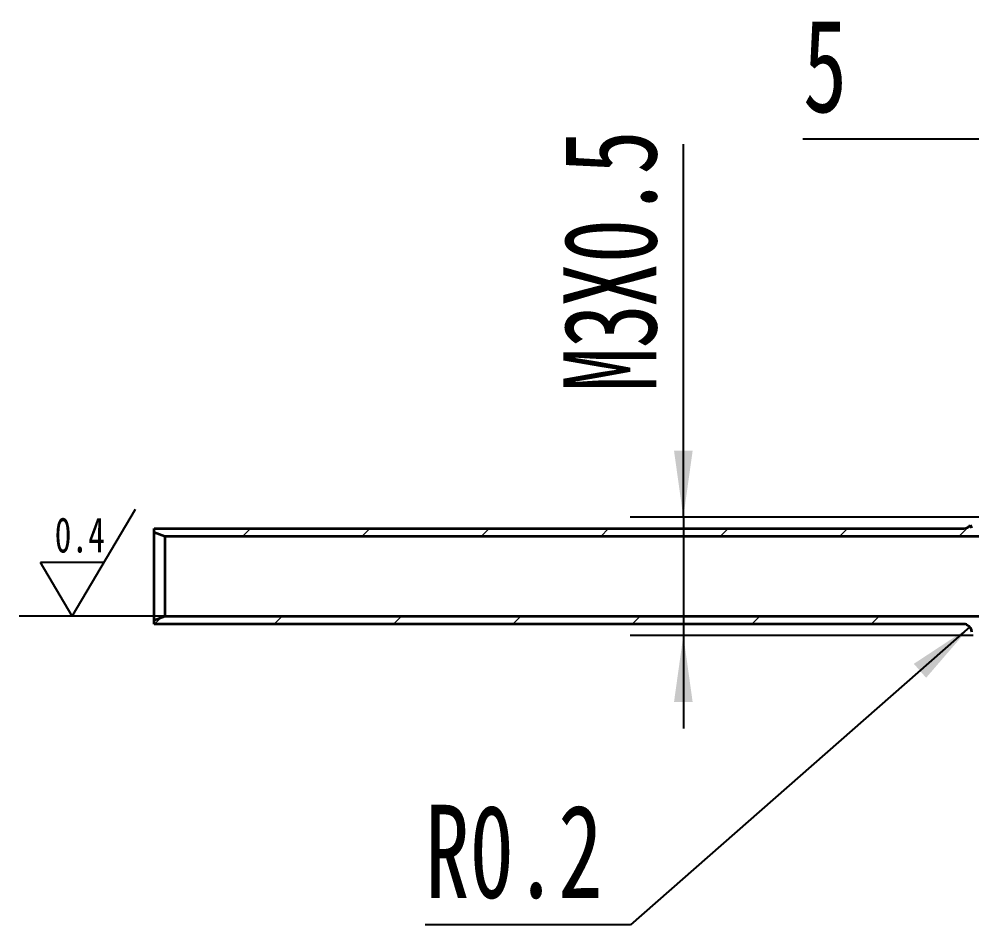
# Model space of a CAD drawing. Header units: millimetres. Extents: x 0 to 515, y -34 to 231.
# Drawn here: x 192.92 to 228.75, y 123.77 to 157.91 of the extents above; entities that cross this region are included whole.
import ezdxf

# ---------------------------------------------------------------- set-up
doc = ezdxf.new("R2010")
doc.units = ezdxf.units.MM
for name, color, linetype in [('标注层', 6, 'Continuous'), ('符号标注层', 1, 'Continuous'), ('细实线层', 250, 'Continuous')]:
    doc.layers.add(name, color=color, linetype=linetype)
doc.styles.add('SLDTEXTSTYLE1', font='TXT', dxfattribs={"width": 0.7})
doc.dimstyles.new('SLDDIMSTYLE12', dxfattribs={"dimtxt": 3.5, "dimasz": 2.5, "dimexe": 0, "dimexo": 0.0625, "dimgap": 0.875, "dimtad": 0, "dimtih": 1, "dimtoh": 1, "dimlfac": 0.666667, "dimrnd": 1e-09, "dimdsep": 46, "dimtxsty": 'SLDTEXTSTYLE1', "dimsah": 1, "dimcen": 0, "dimadec": 0, "dimazin": 2, "dimtfac": 1, "dimtofl": 0, "dimtmove": 1, "dimatfit": 3, "dimfxl": 0, "dimfrac": 2, "dimtolj": 1, "dimtzin": 12, "dimarcsym": 0})
doc.dimstyles.new('SLDDIMSTYLE13', dxfattribs={"dimtxt": 3.5, "dimasz": 2.5, "dimexe": 0, "dimexo": 0.0625, "dimgap": 0.875, "dimtad": 2, "dimdec": 0, "dimlfac": 0.666667, "dimrnd": 1e-09, "dimzin": 12, "dimdsep": 46, "dimtxsty": 'SLDTEXTSTYLE1', "dimsah": 1, "dimcen": 0.09, "dimadec": 0, "dimazin": 3, "dimtfac": 1, "dimtmove": 0, "dimatfit": 0, "dimfxl": 0, "dimfrac": 2, "dimtolj": 1, "dimtzin": 12, "dimarcsym": 0})
doc.dimstyles.new('SLDDIMSTYLE4', dxfattribs={"dimtxt": 3.5, "dimasz": 2.5, "dimexe": 0, "dimexo": 0.0625, "dimgap": 0.875, "dimtad": 2, "dimlfac": 0.666667, "dimrnd": 1e-09, "dimzin": 12, "dimdsep": 46, "dimtxsty": 'SLDTEXTSTYLE1', "dimsah": 1, "dimcen": 0.09, "dimadec": 0, "dimazin": 3, "dimtfac": 1, "dimtofl": 0, "dimtmove": 0, "dimatfit": 3, "dimfxl": 0, "dimfrac": 2, "dimtolj": 1, "dimtzin": 12, "dimarcsym": 0})

# ---------------------------------------------------------------- blocks, each defined once
blk = doc.blocks.new('_D_22')
at = {"layer": '细实线层'}
for p, q in [((230.245, 133.632), (230.245, 155.396)), ((237.745, 138.762), (237.745, 155.396)), ((230.245, 153.396), (222.39, 153.396)), ((230.245, 153.396), (237.745, 153.396))]:
    blk.add_line(p, q, dxfattribs=at)
for points in [[(230.245, 153.396), (232.745, 153.046), (232.745, 153.746)], [(237.745, 153.396), (235.245, 153.746), (235.245, 153.046)]]:
    blk.add_solid(points, dxfattribs=at)
at = {"layer": '细实线层', "insert": (222.39, 157.908), "char_height": 3.5, "attachment_point": 1, "style": 'SLDTEXTSTYLE1'}
blk.add_mtext('5', dxfattribs=at)
blk = doc.blocks.new('_D_27')
at = {"layer": '标注层'}
for p, q in [((228.671, 135.053), (215.914, 123.855)), ((215.914, 123.855), (208.192, 123.855))]:
    blk.add_line(p, q, dxfattribs=at)
blk.add_solid([(228.671, 135.053), (226.561, 133.667), (227.023, 133.141)], dxfattribs=at)
at = {"layer": '标注层', "insert": (208.192, 128.367), "char_height": 3.5, "attachment_point": 1, "style": 'SLDTEXTSTYLE1'}
blk.add_mtext('R0.2', dxfattribs=at)
blk = doc.blocks.new('_D_28')
at = {"layer": '细实线层'}
for p, q in [((217.895, 139.176), (217.895, 153.198)), ((229.167, 139.176), (215.895, 139.176)), ((217.895, 139.176), (217.895, 134.734)), ((228.792, 134.734), (215.895, 134.734)), ((217.895, 134.734), (217.895, 131.234))]:
    blk.add_line(p, q, dxfattribs=at)
for points in [[(217.895, 139.176), (218.245, 141.676), (217.545, 141.676)], [(217.895, 134.734), (217.545, 132.234), (218.245, 132.234)]]:
    blk.add_solid(points, dxfattribs=at)
at = {"layer": '细实线层', "char_height": 3.5, "attachment_point": 1, "rotation": 90, "style": 'SLDTEXTSTYLE1'}
for s, insert in [('X0.5', (213.383, 147.063)), ('3', (213.383, 145.527)), ('M', (213.383, 143.894))]:
    blk.add_mtext(s, dxfattribs=dict(at, insert=insert))
blk = doc.blocks.new('SW_SFSYMBOL_2')
at = {"layer": '符号标注层', "color": 0}
for p, q in [((0.662, -2.015), (3.039, 2.015)), ((0.662, -2.015), (-0.527, 0)), ((1.851, 0), (-0.527, 0)), ((4.148, -2.015), (-1.338, -2.015))]:
    blk.add_line(p, q, dxfattribs=at)
at = {"layer": '符号标注层', "color": 0, "insert": (0, 1.705), "char_height": 1.3229, "attachment_point": 1, "style": 'SLDTEXTSTYLE1'}
blk.add_mtext('0.4', dxfattribs=at)

msp = doc.modelspace()

# ---------------------------------------------------------------- hatches: boundary and pattern name
at = {"layer": '细实线层', "linetype": 'Continuous', "lineweight": 18}
h = msp.add_hatch(dxfattribs=at)
h.set_pattern_fill('ANSI31', color=256, style=0)
edge = h.paths.add_edge_path(flags=0)
edge.add_line((233.011, 139.176), (232.917, 139.176))
edge.add_line((232.917, 139.176), (232.683, 138.77))
edge.add_line((232.683, 138.77), (232.493, 138.77))
edge.add_line((232.493, 138.77), (232.261, 139.176))
edge.add_line((232.261, 139.176), (232.167, 139.176))
edge.add_line((232.167, 139.176), (231.933, 138.77))
edge.add_line((231.933, 138.77), (231.745, 138.77))
edge.add_line((231.745, 138.77), (231.511, 139.176))
edge.add_line((231.511, 139.176), (231.417, 139.176))
edge.add_line((231.417, 139.176), (231.183, 138.77))
edge.add_line((231.183, 138.77), (230.993, 138.77))
edge.add_line((230.993, 138.77), (230.761, 139.176))
edge.add_line((230.761, 139.176), (230.667, 139.176))
edge.add_line((230.667, 139.176), (230.433, 138.77))
edge.add_line((230.433, 138.77), (230.248, 138.77))
edge.add_line((230.248, 138.77), (230.011, 139.176))
edge.add_line((230.011, 139.176), (229.917, 139.176))
edge.add_line((229.917, 139.176), (229.683, 138.77))
edge.add_line((229.683, 138.77), (229.496, 138.77))
edge.add_line((229.496, 138.77), (229.261, 139.176))
edge.add_line((229.261, 139.176), (229.167, 139.176))
edge.add_line((229.167, 139.176), (228.933, 138.77))
edge.add_line((228.933, 138.77), (228.745, 138.77))
edge.add_line((228.745, 138.77), (228.685, 138.874))
edge.add_arc((228.445, 139.055), 0.3, 270, 323.0183, ccw=False)
edge.add_line((228.445, 138.755), (197.995, 138.755))
edge.add_line((197.995, 138.755), (197.995, 138.605))
edge.add_line((197.995, 138.605), (198.407, 138.455))
edge.add_line((198.407, 138.455), (237.745, 138.455))
edge.add_line((237.745, 138.455), (237.745, 138.605))
edge.add_line((237.745, 138.605), (237.595, 138.755))
edge.add_line((237.595, 138.755), (236.245, 138.755))
edge.add_line((236.245, 138.755), (236.011, 139.176))
edge.add_line((236.011, 139.176), (235.917, 139.176))
edge.add_line((235.917, 139.176), (235.683, 138.77))
edge.add_line((235.683, 138.77), (235.5, 138.77))
edge.add_line((235.5, 138.77), (235.261, 139.176))
edge.add_line((235.261, 139.176), (235.167, 139.176))
edge.add_line((235.167, 139.176), (234.933, 138.77))
edge.add_line((234.933, 138.77), (234.743, 138.77))
edge.add_line((234.743, 138.77), (234.511, 139.176))
edge.add_line((234.511, 139.176), (234.417, 139.176))
edge.add_line((234.417, 139.176), (234.183, 138.77))
edge.add_line((234.183, 138.77), (233.995, 138.77))
edge.add_line((233.995, 138.77), (233.761, 139.176))
edge.add_line((233.761, 139.176), (233.667, 139.176))
edge.add_line((233.667, 139.176), (233.433, 138.77))
edge.add_line((233.433, 138.77), (233.25, 138.77))
edge.add_line((233.25, 138.77), (233.011, 139.176))
h = msp.add_hatch(dxfattribs=at)
h.set_pattern_fill('ANSI31', color=256, style=0)
edge = h.paths.add_edge_path(flags=0)
edge.add_line((232.873, 135.14), (233.06, 135.14))
edge.add_line((233.06, 135.14), (233.292, 134.734))
edge.add_line((233.292, 134.734), (233.386, 134.734))
edge.add_line((233.386, 134.734), (233.62, 135.14))
edge.add_line((233.62, 135.14), (233.809, 135.14))
edge.add_line((233.809, 135.14), (234.042, 134.734))
edge.add_line((234.042, 134.734), (234.136, 134.734))
edge.add_line((234.136, 134.734), (234.37, 135.14))
edge.add_line((234.37, 135.14), (234.561, 135.14))
edge.add_line((234.561, 135.14), (234.792, 134.734))
edge.add_line((234.792, 134.734), (234.886, 134.734))
edge.add_line((234.886, 134.734), (235.12, 135.14))
edge.add_line((235.12, 135.14), (235.306, 135.14))
edge.add_line((235.306, 135.14), (235.542, 134.734))
edge.add_line((235.542, 134.734), (235.636, 134.734))
edge.add_line((235.636, 134.734), (235.87, 135.14))
edge.add_line((235.87, 135.14), (236.058, 135.14))
edge.add_line((236.058, 135.14), (236.245, 134.815))
edge.add_line((236.245, 134.815), (236.245, 135.155))
edge.add_line((236.245, 135.155), (237.595, 135.155))
edge.add_line((237.595, 135.155), (237.745, 135.305))
edge.add_line((237.745, 135.305), (237.745, 135.455))
edge.add_line((237.745, 135.455), (198.407, 135.455))
edge.add_line((198.407, 135.455), (197.995, 135.305))
edge.add_line((197.995, 135.305), (197.995, 135.155))
edge.add_line((197.995, 135.155), (228.445, 135.155))
edge.add_arc((228.445, 134.855), 0.3, 71.8051, 90, ccw=False)
edge.add_line((228.539, 135.14), (228.557, 135.14))
edge.add_arc((228.445, 134.855), 0.3, 0, 68.5829, ccw=False)
edge.add_line((228.745, 134.855), (228.745, 134.815))
edge.add_line((228.745, 134.815), (228.792, 134.734))
edge.add_line((228.792, 134.734), (228.886, 134.734))
edge.add_line((228.886, 134.734), (229.12, 135.14))
edge.add_line((229.12, 135.14), (229.31, 135.14))
edge.add_line((229.31, 135.14), (229.542, 134.734))
edge.add_line((229.542, 134.734), (229.636, 134.734))
edge.add_line((229.636, 134.734), (229.87, 135.14))
edge.add_line((229.87, 135.14), (230.059, 135.14))
edge.add_line((230.059, 135.14), (230.292, 134.734))
edge.add_line((230.292, 134.734), (230.386, 134.734))
edge.add_line((230.386, 134.734), (230.62, 135.14))
edge.add_line((230.62, 135.14), (230.811, 135.14))
edge.add_line((230.811, 135.14), (231.042, 134.734))
edge.add_line((231.042, 134.734), (231.136, 134.734))
edge.add_line((231.136, 134.734), (231.37, 135.14))
edge.add_line((231.37, 135.14), (231.556, 135.14))
edge.add_line((231.556, 135.14), (231.792, 134.734))
edge.add_line((231.792, 134.734), (231.886, 134.734))
edge.add_line((231.886, 134.734), (232.12, 135.14))
edge.add_line((232.12, 135.14), (232.308, 135.14))
edge.add_line((232.308, 135.14), (232.542, 134.734))
edge.add_line((232.542, 134.734), (232.636, 134.734))
edge.add_line((232.636, 134.734), (232.87, 135.14))

# ---------------------------------------------------------------- linework, layer by layer
at = {"color": 7, "linetype": 'Continuous', "lineweight": 35}
for p, q in [((197.995, 138.605), (197.995, 138.755)), ((197.995, 138.755), (228.445, 138.755)), ((228.745, 138.77), (228.685, 138.874)), ((198.407, 138.455), (197.995, 138.605)), ((197.995, 135.305), (197.995, 138.605)), ((237.745, 138.455), (198.407, 138.455)), ((198.407, 138.455), (198.407, 135.455)), ((197.995, 135.305), (198.407, 135.455)), ((198.407, 135.455), (237.745, 135.455)), ((197.995, 135.155), (197.995, 135.305)), ((228.445, 135.155), (197.995, 135.155)), ((228.557, 135.14), (228.539, 135.14))]:
    msp.add_line(p, q, dxfattribs=at)
for centre, start, end in [((228.445, 139.055), 270, 323.0183), ((228.445, 134.855), 71.8051, 90), ((228.445, 134.855), 0, 67.7464)]:
    msp.add_arc(centre, 0.3, start, end, dxfattribs=at)

# ---------------------------------------------------------------- block references
at = {"layer": '符号标注层'}
msp.add_blockref('SW_SFSYMBOL_2', (194.26, 137.47), dxfattribs=at)

# ---------------------------------------------------------------- dimensions: what is measured, and where the dimension line sits
at = {"layer": '标注层'}
dim = msp.add_radius_dim(center=(228.445, 134.855), mpoint=(228.671, 135.053), dimstyle='SLDDIMSTYLE12', dxfattribs=at)
dim.commit()
dim.dimension.update_dxf_attribs({"geometry": '_D_27', "text_midpoint": (211.259, 126.021), "dimtype": 164})
at = {"layer": '细实线层'}
dim = msp.add_linear_dim(base=(237.745, 153.396), p1=(230.245, 133.632), p2=(237.745, 138.762), dimstyle='SLDDIMSTYLE4', dxfattribs=at)
dim.commit()
dim.dimension.update_dxf_attribs({"geometry": '_D_22', "text_midpoint": (223.158, 153.396), "dimtype": 160})
dim = msp.add_linear_dim(base=(217.895, 134.734), p1=(229.167, 139.176), p2=(228.792, 134.734), angle=90, text='M<>X0.5', dimstyle='SLDDIMSTYLE13', dxfattribs=at)
dim.commit()
dim.dimension.update_dxf_attribs({"geometry": '_D_28', "text_midpoint": (217.895, 148.546), "dimtype": 160})

doc.saveas('drawing.dxf')
